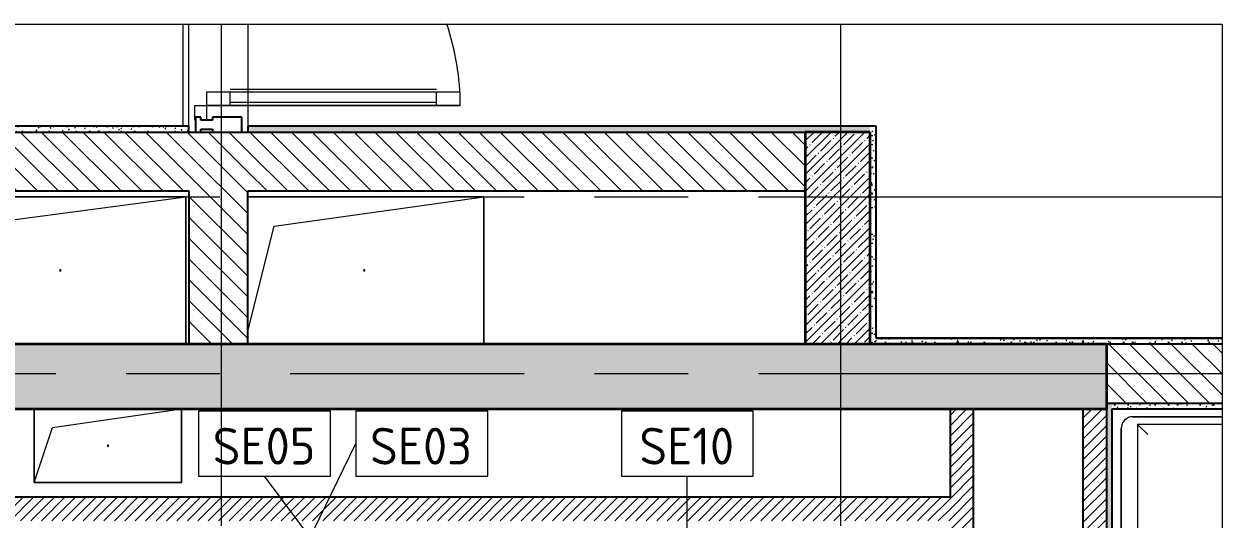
# Model space of a CAD drawing. Header units: millimetres. Extents: x 54725 to 263872, y -8553 to 29614.
# Drawn here: x 99496 to 103557, y 10006 to 11687 of the extents above; entities that cross this region are included whole.
import ezdxf

# ---------------------------------------------------------------- set-up
doc = ezdxf.new("R2010")
doc.units = ezdxf.units.MM
doc.linetypes.add('Осевая', pattern=[1587.5, 317.5, -238.125, 793.75, -238.125])
for name, color, linetype, lineweight in [('A-DETL-GENF', 7, 'Continuous', 9), ('A-DOOR', 7, 'Continuous', 9), ('A-DOOR-1', 7, 'Continuous', 15), ('A-GENM', 7, 'Continuous', 9), ('A-GLAZ-CWMG', 7, 'Continuous', 9), ('A-GLAZ-CWMG-1', 7, 'Continuous', 25), ('I-FURN', 7, 'Continuous', 9), ('I-WALL', 7, 'Continuous', 9), ('P-SANR-FIXT-IDEN', 7, 'Continuous', 9), ('Оси', 7, 'Continuous', 9), ('Оси-2', 7, 'Осевая', 9)]:
    doc.layers.add(name, color=color, linetype=linetype, lineweight=lineweight)
for name, color, linetype, lineweight, true_color in [('A-WALL-1', 7, 'Continuous', 35, 0x3c3c3c), ('A-WALL-3', 7, 'Continuous', 25, 0x3c3c3c), ('A-WALL-FNSH-2', 7, 'Continuous', 15, 0x3c3c3c)]:
    doc.layers.add(name, color=color, linetype=linetype, lineweight=lineweight, true_color=true_color)
doc.styles.add('GOST Common', font='GOST_Common.ttf', dxfattribs={"height": 125})
pattern_1 = [(45, (1555.134, 0), (-17.6776695, 17.6776695), [])]
pattern_2 = [(135, (1555.134, 0), (-35.35534, -35.35534), [])]
pattern_3 = [(45, (1555.134, 0), (-28.51196, 28.51196), []), (45, (1583.646, 0), (-28.51196, 28.51196), [50.403, -10.081, 1.676, -8.404])]
pattern_4 = [(0, (1555.134, 0), (60.96, 15.24), [5.029, -40.691, 5.029, -40.691, -243.84]), (0, (1555.134, 0), (60.96, 15.24), [-91.44, 5.029, -86.411, 5.029, -40.691, -106.68]), (0, (1555.134, 0), (60.96, 15.24), [-228.6, 5.029, -25.451, 5.029, -71.171]), (120, (1577.994, 7.62), (-43.6782272, 45.1729086), [5.029, -40.691, 5.029, -40.691, -243.84]), (120, (1577.994, 7.62), (-43.6782272, 45.1729086), [-91.44, 5.029, -86.411, 5.029, -40.691, -106.68]), (120, (1577.994, 7.62), (-43.6782272, 45.1729086), [-228.6, 5.029, -25.451, 5.029, -71.171]), (240, (1585.614, 38.1), (-17.2817728, -60.4129086), [5.029, -40.691, 5.029, -40.691, -243.84]), (240, (1585.614, 38.1), (-17.2817728, -60.4129086), [-91.44, 5.029, -86.411, 5.029, -40.691, -106.68]), (240, (1585.614, 38.1), (-17.2817728, -60.4129086), [-228.6, 5.029, -25.451, 5.029, -71.171])]

# ---------------------------------------------------------------- blocks, each defined once
blk = doc.blocks.new('GM_Отверстие прямоугольное _в плите_ - Отверстие-V54-Фрагмент 1_11_ Групповая ячейка')
at = {"layer": 'A-GENM'}
for p, q in [((-250, -125), (-250, 125)), ((-250, 125), (-250, -125)), ((-187.5, 62.5), (250, 125)), ((250, 125), (250, -125)), ((250, -125), (250, 125)), ((-250, -125), (-187.5, 62.5)), ((250, -125), (-250, -125)), ((-250, -125), (250, -125))]:
    blk.add_line(p, q, dxfattribs=at)
for start, end in [(360, 180), (180, 360)]:
    blk.add_arc((0, 0), 2.5, start, end, dxfattribs=at)
blk = doc.blocks.new('GM_Отверстие прямоугольное _в плите_ - Отверстие-21716910-Фрагмент 1_11_ Групповая ячейка')
at = {"layer": 'A-GENM'}
for p, q in [((-425, 250), (425, 250)), ((425, 250), (-425, 250)), ((-325, 150), (425, 250)), ((425, 250), (425, -250)), ((425, -250), (425, 250)), ((-425, -250), (-325, 150))]:
    blk.add_line(p, q, dxfattribs=at)
for start, end in [(360, 180), (180, 360)]:
    blk.add_arc((0, 0), 2.5, start, end, dxfattribs=at)
blk = doc.blocks.new('GM_Отверстие прямоугольное _в плите_ - Отверстие-21717112-Фрагмент 1_11_ Групповая ячейка')
at = {"layer": 'A-GENM'}
for p, q in [((-394, 250), (405, 250)), ((405, 250), (-394, 250)), ((-305, 150), (405, 250)), ((405, 250), (405, -250)), ((405, -250), (405, 250)), ((-394, -206), (-305, 150))]:
    blk.add_line(p, q, dxfattribs=at)
for start, end in [(360, 180), (180, 360)]:
    blk.add_arc((0, 0), 2.5, start, end, dxfattribs=at)
blk = doc.blocks.new('Bed - Small Sizes - 1_118-V55-Фрагмент 1_11_ Групповая ячейка')
at = {"layer": 'I-FURN'}
for p, q in [((9.3, 0), (-292.7, 0)), ((-292.7, 0), (9.3, 0)), ((9.3, 0), (-292.7, 0)), ((-292.7, 0), (9.3, 0)), ((-332.7, -40), (-332.7, -460)), ((-332.7, -460), (-332.7, -40)), ((-332.7, -40), (-332.7, -460)), ((-332.7, -460), (-332.7, -40)), ((-277.5, -26.2), (-242.7, -60)), ((9.3, -26.2), (-277.5, -26.2)), ((-277.5, -26.2), (-277.5, -446.2)), ((9.3, -26.2), (-277.5, -26.2)), ((-277.5, -26.2), (-277.5, -446.2)), ((-277.5, -446.2), (-242.7, -420)), ((-277.5, -446.2), (9.3, -446.2)), ((-277.5, -446.2), (9.3, -446.2)), ((-332.7, -460), (-212.7, -460)), ((-212.7, -460), (-332.7, -460)), ((-332.7, -460), (-332.7, -1510)), ((-332.7, -1510), (-332.7, -460)), ((-332.7, -460), (-212.7, -460)), ((-212.7, -460), (9.3, -460)), ((9.3, -460), (-212.7, -460)), ((9.3, -460), (-212.7, -460)), ((-212.7, -460), (9.3, -547.8)), ((9.3, -547.8), (-212.7, -460)), ((-212.7, -460), (9.3, -460)), ((-212.7, -460), (9.3, -547.8)), ((-212.7, -460), (9.3, -460)), ((-292.7, -1550), (9.3, -1550)), ((9.3, -1550), (-292.7, -1550))]:
    blk.add_line(p, q, dxfattribs=at)
for centre, start, end in [((-292.7, -40), 90, 180), ((-292.7, -40), 90, 180), ((-292.7, -40), 90, 180), ((-292.7, -40), 90, 180), ((-292.7, -1510), 180, 270), ((-292.7, -1510), 180, 270)]:
    blk.add_arc(centre, 40, start, end, dxfattribs=at)
blk = doc.blocks.new('Дверь_Витражная_остекление_ - ВВ-7 остекление-32349468-Фрагмент 1_11_ Групповая ячейка')
at = {"layer": 'A-DETL-GENF'}
for p, q in [((-815, -20), (-860, -20)), ((-860, -880), (-860, -20)), ((-815, -20), (-860, -20)), ((-860, -20), (-860, -880)), ((-815, -880), (-815, -20)), ((-815, -880), (-815, -20)), ((-860, -100), (-815, -100)), ((-850, -800), (-850, -100)), ((-806, -800), (-806, -100)), ((-860, -800), (-815, -800)), ((-860, -880), (-815, -880)), ((-860, -880), (-815, -880))]:
    blk.add_line(p, q, dxfattribs=at)
at = {"layer": 'A-DOOR'}
blk.add_line((-860, -880), (-860, -20), dxfattribs=at)
blk.add_arc((-860, -20), 860, 270, 288.7803, dxfattribs=at)
at = {"layer": 'A-DOOR-1'}
for p, q in [((-910, 20), (-860, 20)), ((-910, 17), (-910, 20)), ((-860, 20), (-860, -20)), ((-860, -20), (-910, -20))]:
    blk.add_line(p, q, dxfattribs=at)
blk = doc.blocks.new('Прямоугольный импост - Импост структурный с накладкой - 160мм Темный-32310142-Фрагмент 1_11_ Групповая ячейка')
at = {"layer": 'A-GLAZ-CWMG-1'}
for p, q in [((-50, 0), (-50, 17)), ((-50, 17), (0, 17)), ((-40, 0), (-50, 0)), ((-40, -40), (-40, 0)), ((0, 0), (-10, 0)), ((-10, 0), (-10, -40)), ((0, 17), (0, 0)), ((-50, -140), (-50, -40)), ((-50, -40), (-40, -40)), ((-10, -40), (0, -40)), ((0, -40), (0, -140)), ((0, -140), (-50, -140))]:
    blk.add_line(p, q, dxfattribs=at)
blk = doc.blocks.new('DET_L_Линия разрыва - М100-30706178-Фрагмент 1_11_ Групповая ячейка')
at = {"layer": 'A-DETL-GENF'}
blk.add_line((0, 0), (3354.5, 0), dxfattribs=at)
blk = doc.blocks.new('DET_L_Линия разрыва - М100-30706353-Фрагмент 1_11_ Групповая ячейка')
at = {"layer": 'A-DETL-GENF'}
blk.add_line((4104.9, 0), (0, 0), dxfattribs=at)
blk = doc.blocks.new('М_сантехническая_рамка1 - В рамке-30590747-Фрагмент 1_11_ Групповая ячейка')
at = {"layer": 'P-SANR-FIXT-IDEN'}
for p, q in [((4.293, 2.24), (-4.639, 2.24)), ((-4.639, 2.24), (-4.639, -2.178)), ((4.293, -2.178), (4.293, 2.24)), ((-4.639, -2.178), (4.293, -2.178))]:
    blk.add_line(p, q, dxfattribs=at)

msp = doc.modelspace()

# ---------------------------------------------------------------- hatches: boundary and pattern name
at = {"layer": 'I-WALL'}
h = msp.add_hatch(dxfattribs=at)
h.set_pattern_fill('FP_35', color=256, style=0, pattern_type=2)
h.set_pattern_definition(pattern_4)
h.paths.add_polyline_path([(98974.1, 11320), (100055.1, 11320), (100055.1, 11340), (98954.1, 11340), (98954.1, 11320)])
h = msp.add_hatch(dxfattribs=at)
h.set_pattern_fill('FP_35', color=256, style=0, pattern_type=2)
h.set_pattern_definition(pattern_4)
h.paths.add_polyline_path([(102364.1, 11320), (102364.1, 11340), (100255.1, 11340), (100255.1, 11320), (101795.6, 11320)])
h = msp.add_hatch(dxfattribs=at)
h.set_pattern_fill('FP_35', color=256, style=0, pattern_type=2)
h.set_pattern_definition(pattern_4)
h.paths.add_polyline_path([(102384.1, 10620), (102384.1, 11340), (102364.1, 11340), (102364.1, 10620)])
h = msp.add_hatch(dxfattribs=at)
h.set_pattern_fill('FP_5', color=256, style=0, pattern_type=2)
h.set_pattern_definition(pattern_2)
h.paths.add_polyline_path([(100055.1, 11120), (100055.1, 11320), (99194.1, 11320), (99194.1, 11120), (99339.8, 11120)])
h = msp.add_hatch(dxfattribs=at)
h.set_pattern_fill('FP_5', color=256, style=0, pattern_type=2)
h.set_pattern_definition(pattern_2)
h.paths.add_polyline_path([(100255.1, 10600), (100255.1, 11320), (100055.1, 11320), (100055.1, 10600)])
h = msp.add_hatch(dxfattribs=at)
h.set_pattern_fill('FP_5', color=256, style=0, pattern_type=2)
h.set_pattern_definition(pattern_2)
h.paths.add_polyline_path([(102144.1, 11120), (102144.1, 11320), (100255.1, 11320), (100255.1, 11120), (101795.6, 11120)])
h = msp.add_hatch(dxfattribs=at)
h.set_pattern_fill('FP_1', color=256, style=0, pattern_type=2)
h.set_pattern_definition(pattern_3)
h.paths.add_polyline_path([(102364.1, 10600), (102364.1, 11320), (102144.1, 11320), (102144.1, 10600)])
h = msp.add_hatch(dxfattribs=at)
h.set_pattern_fill('FP_35', color=256, style=0, pattern_type=2)
h.set_pattern_definition(pattern_4)
h.paths.add_polyline_path([(103557.1, 10600), (103557.1, 10620), (102364.1, 10620), (102364.1, 10600), (103023.5, 10600)])
h = msp.add_hatch(dxfattribs=at)
h.set_pattern_fill('FP_5', color=256, style=0, pattern_type=2)
h.set_pattern_definition(pattern_2)
h.paths.add_polyline_path([(103557.1, 10400), (103557.1, 10600), (103165.1, 10600), (103165.1, 10400)])
h.paths.add_polyline_path([(95765.1, 10400), (95765.1, 10600), (95015.1, 10600), (95015.1, 10400), (95045.1, 10400)])
h = msp.add_hatch(dxfattribs=at)
h.set_pattern_fill('FP_1', color=256, style=0, pattern_type=2)
h.set_pattern_definition(pattern_3)
h.paths.add_polyline_path([(103165.1, 10380), (103165.1, 10600), (95765.1, 10600), (95765.1, 10380), (103023.5, 10380)])
h = msp.add_hatch(dxfattribs=at)
h.set_pattern_fill('FP_35', color=256, style=0, pattern_type=2)
h.set_pattern_definition(pattern_4)
h.paths.add_polyline_path([(103185.1, 5180), (103185.1, 10400), (103165.1, 10400), (103165.1, 5180)])
h = msp.add_hatch(dxfattribs=at)
h.set_pattern_fill('FP_35', color=256, style=0, pattern_type=2)
h.set_pattern_definition(pattern_4)
h.paths.add_polyline_path([(103557.1, 10380), (103557.1, 10400), (103185.1, 10400), (103185.1, 10380)])
h = msp.add_hatch(dxfattribs=at)
h.set_pattern_fill('FP_28', color=256, style=0, pattern_type=2)
h.set_pattern_definition(pattern_1)
h.paths.add_polyline_path([(102635.1, 5400), (102715.1, 5400), (102715.1, 10380), (102635.1, 10380), (102635.1, 5855)])
h = msp.add_hatch(dxfattribs=at)
h.set_pattern_fill('FP_28', color=256, style=0, pattern_type=2)
h.set_pattern_definition(pattern_1)
h.paths.add_polyline_path([(103085.1, 5400), (103165.1, 5400), (103165.1, 10380), (103085.1, 10380), (103085.1, 5855)])
h = msp.add_hatch(dxfattribs=at)
h.set_pattern_fill('FP_28', color=256, style=0, pattern_type=2)
h.set_pattern_definition(pattern_1)
h.paths.add_polyline_path([(102635.1, 10000), (102635.1, 10080), (95845.1, 10080), (95845.1, 10000), (101795.6, 10000)])

# ---------------------------------------------------------------- linework, layer by layer
at = {"layer": 'A-WALL-1'}
for p, q in [((102144.1, 11320), (102144.1, 10600)), ((102364.1, 11320), (102144.1, 11320)), ((102364.1, 10600), (102364.1, 11320)), ((103165.1, 10600), (95765.1, 10600)), ((103165.1, 10600), (103165.1, 10380)), ((95765.1, 10380), (103165.1, 10380))]:
    msp.add_line(p, q, dxfattribs=at)
at = {"layer": 'A-WALL-3'}
for p, q in [((100055.1, 11340), (98954.1, 11340)), ((100055.1, 11320), (100055.1, 11340)), ((102384.1, 11340), (100255.1, 11340)), ((100255.1, 11340), (100255.1, 11320)), ((102384.1, 10620), (102384.1, 11340)), ((99194.1, 11320), (102144.1, 11320)), ((99194.1, 11120), (100055.1, 11120)), ((100055.1, 11120), (100055.1, 10600)), ((100255.1, 10600), (100255.1, 11120)), ((100255.1, 11120), (102144.1, 11120)), ((102384.1, 10620), (103557.1, 10620)), ((103557.1, 10600), (103165.1, 10600)), ((103165.1, 10400), (103557.1, 10400)), ((102635.1, 10380), (102635.1, 10080)), ((102715.1, 5400), (102715.1, 10380)), ((103085.1, 10380), (103085.1, 5400)), ((103165.1, 10380), (103165.1, 5400)), ((103185.1, 5180), (103185.1, 10380)), ((103185.1, 10380), (103557.1, 10380)), ((102635.1, 10080), (95845.1, 10080))]:
    msp.add_line(p, q, dxfattribs=at)
at = {"layer": 'A-WALL-FNSH-2'}
for p, q in [((100034.1, 11686.3), (100034.1, 11340)), ((100035.1, 11340), (100035.1, 11686.3)), ((100035.1, 11341), (98953.1, 11341)), ((102385.1, 11341), (100265.1, 11341)), ((100265.1, 11341), (100265.1, 11340)), ((102385.1, 10621), (102385.1, 11341)), ((103557.1, 10621), (102385.1, 10621)), ((103186.1, 10379), (103557.1, 10379)), ((103186.1, 5179), (103186.1, 10379))]:
    msp.add_line(p, q, dxfattribs=at)
at = {"layer": 'I-WALL'}
for p, q in [((100055.1, 11340), (100055.1, 11686.3)), ((100255.1, 11686.3), (100255.1, 11340))]:
    msp.add_line(p, q, dxfattribs=at)
at = {"layer": 'P-SANR-FIXT-IDEN'}
for p, q in [((100478.1, 9969.7), (100621.1, 10262.4)), ((100477.5, 9929), (100311, 10151.9)), ((101744.1, 9969), (101744.1, 10151.9))]:
    msp.add_line(p, q, dxfattribs=at)
at = {"layer": 'Оси'}
for p, q in [((100165.1, 10436.3), (100165.1, 11686.3)), ((102265.1, 10436.3), (102265.1, 11686.3)), ((102307.1, 11100), (103557.1, 11100)), ((102307.1, 10500), (103557.1, 10500))]:
    msp.add_line(p, q, dxfattribs=at)
at = {"layer": 'Оси-2'}
for p, q in [((95079.8, 11100), (102307.1, 11100)), ((95079.8, 10500), (102307.1, 10500)), ((100165.1, 4664.8), (100165.1, 10436.3)), ((102265.1, 4664.8), (102265.1, 10436.3))]:
    msp.add_line(p, q, dxfattribs=at)

# ---------------------------------------------------------------- block references
at = {"layer": 'A-DETL-GENF'}
for name, rotation in [('DET_L_Линия разрыва - М100-30706353-Фрагмент 1_11_ Групповая ячейка', 180), ('DET_L_Линия разрыва - М100-30706178-Фрагмент 1_11_ Групповая ячейка', 269.9999999999999)]:
    msp.add_blockref(name, (103557.1, 11686.3), dxfattribs=dict(at, rotation=rotation))
at = {"layer": 'A-DOOR', "rotation": 89.99999999999993}
msp.add_blockref('Дверь_Витражная_остекление_ - ВВ-7 остекление-32349468-Фрагмент 1_11_ Групповая ячейка', (100094.7, 12270), dxfattribs=at)
at = {"layer": 'A-GENM'}
for name, p in [('GM_Отверстие прямоугольное _в плите_ - Отверстие-21716910-Фрагмент 1_11_ Групповая ячейка', (99619.1, 10850)), ('GM_Отверстие прямоугольное _в плите_ - Отверстие-21717112-Фрагмент 1_11_ Групповая ячейка', (100649.1, 10850)), ('GM_Отверстие прямоугольное _в плите_ - Отверстие-V54-Фрагмент 1_11_ Групповая ячейка', (99780.1, 10255))]:
    msp.add_blockref(name, p, dxfattribs=at)
at = {"layer": 'A-GLAZ-CWMG', "extrusion": (0, 0, -1), "rotation": 270.0000000000001}
msp.add_blockref('Прямоугольный импост - Импост структурный с накладкой - 160мм Темный-32310142-Фрагмент 1_11_ Групповая ячейка', (-100094.7, 11320), dxfattribs=at)
at = {"layer": 'I-FURN'}
msp.add_blockref('Bed - Small Sizes - 1_118-V55-Фрагмент 1_11_ Групповая ячейка', (103547.8, 10353.7), dxfattribs=at)
at = {"layer": 'P-SANR-FIXT-IDEN', "xscale": 49.99999999999998, "yscale": 49.99999999999998, "zscale": 49.99999999999998}
for p in [(100319.7, 10260.8), (100853, 10260.8), (101752.8, 10260.8)]:
    msp.add_blockref('М_сантехническая_рамка1 - В рамке-30590747-Фрагмент 1_11_ Групповая ячейка', p, dxfattribs=at)

# ---------------------------------------------------------------- texts
at = {"layer": 'P-SANR-FIXT-IDEN', "char_height": 125, "attachment_point": 1, "style": 'GOST Common'}
for s, insert, width in [('SE05', (100135.4, 10316.2), 444.937), ('SE03', (100668.8, 10316.2), 444.937), ('SE10', (101581.8, 10316.2), 412.869)]:
    msp.add_mtext(s, dxfattribs=dict(at, insert=insert, width=width))

doc.saveas('drawing.dxf')
